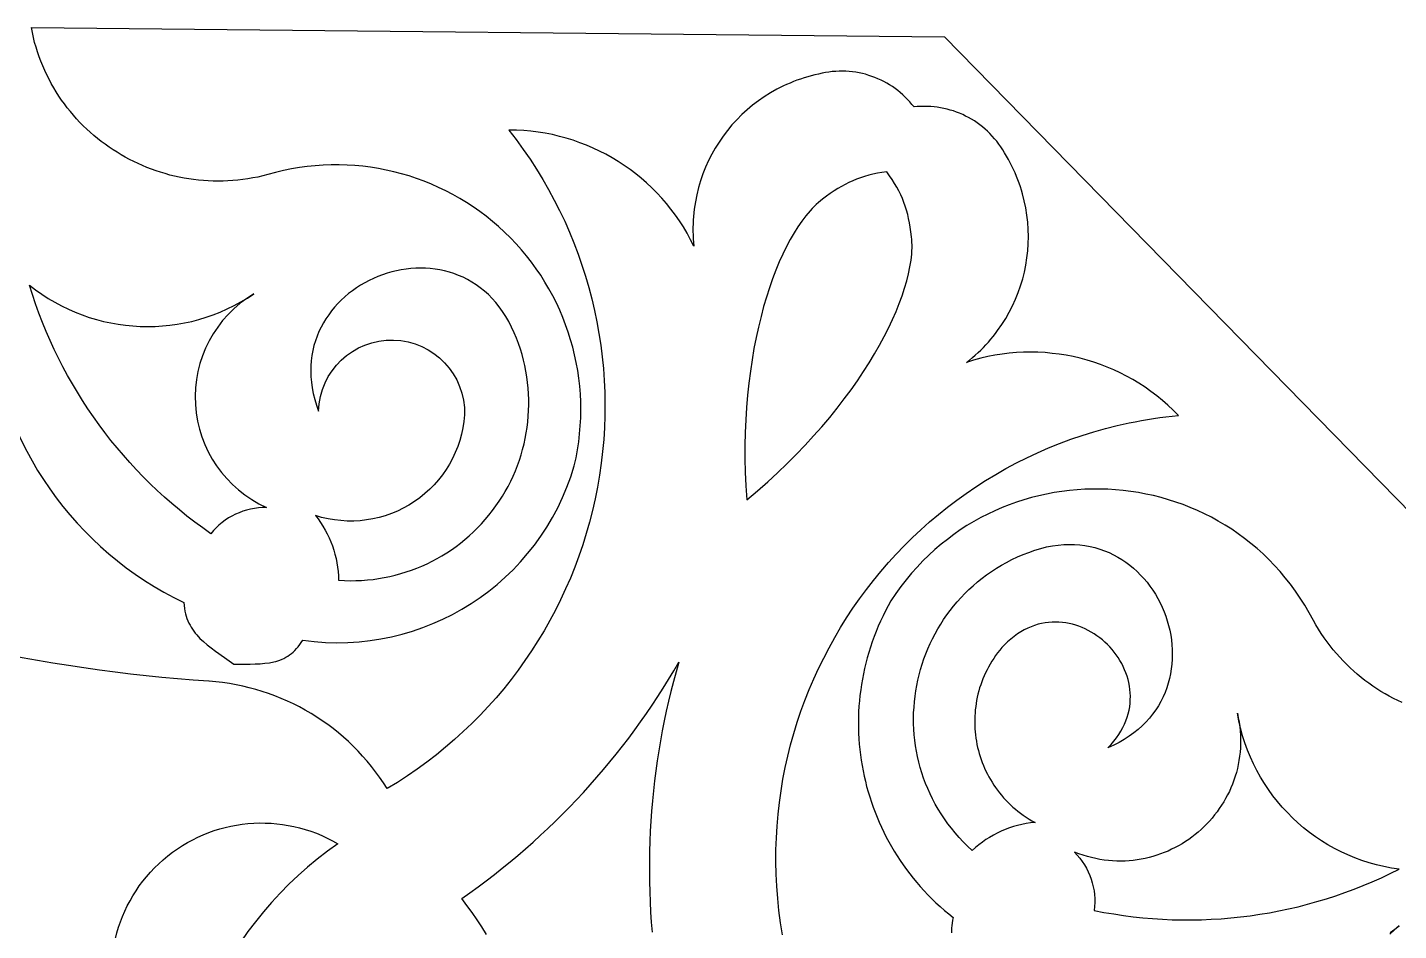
# Model space of a CAD drawing. Extents: x 3927 to 5087, y -513 to 1114.
# Drawn here: x 4500.5 to 4621.9, y 162.6 to 242.5 of the extents above; entities that cross this region are included whole.
import ezdxf

# ---------------------------------------------------------------- set-up
doc = ezdxf.new("R2010")
doc.units = 0
doc.layers.add('LAYER_1', color=18, linetype='CONTINUOUS')

msp = doc.modelspace()

# ---------------------------------------------------------------- linework, layer by layer
at = {"layer": 'LAYER_1'}
for points in [[(4497.04, 216.31, 0.260478), (4514.35, 191.65), (4514.37, 191.39), (4514.4, 191.14), (4514.45, 190.9), (4514.5, 190.67), (4514.56, 190.45), (4514.63, 190.24), (4514.71, 190.04), (4514.8, 189.84), (4514.9, 189.65), (4515, 189.47), (4515.11, 189.29), (4515.23, 189.12), (4515.36, 188.96), (4515.49, 188.8), (4515.78, 188.49), (4516.09, 188.2), (4516.43, 187.91), (4516.78, 187.64), (4517.15, 187.36), (4517.94, 186.8), (4518.77, 186.2), (4519.76, 186.2), (4520.22, 186.21), (4520.67, 186.22), (4521.1, 186.24), (4521.52, 186.28), (4521.92, 186.33), (4522.31, 186.41), (4522.5, 186.45), (4522.68, 186.51), (4522.86, 186.57), (4523.04, 186.64), (4523.21, 186.72), (4523.38, 186.81), (4523.55, 186.91), (4523.71, 187.02), (4523.87, 187.14), (4524.02, 187.28), (4524.17, 187.42), (4524.32, 187.58), (4524.47, 187.74), (4524.61, 187.93), (4524.75, 188.12), (4524.89, 188.33, 0.373134), (4548.91, 203.76, 0.574165), (4521.78, 229.53), (4521.34, 229.42), (4520.9, 229.31), (4520.45, 229.23), (4520.01, 229.15), (4519.57, 229.09), (4519.13, 229.03), (4518.69, 228.99), (4518.25, 228.96), (4517.82, 228.95), (4517.38, 228.94), (4516.94, 228.95), (4516.51, 228.96), (4516.08, 228.99), (4515.65, 229.03), (4515.22, 229.08), (4514.79, 229.14), (4514.37, 229.21), (4513.95, 229.3), (4513.53, 229.39), (4513.11, 229.49), (4512.7, 229.61), (4512.29, 229.73), (4511.89, 229.86), (4511.49, 230.01), (4511.09, 230.16), (4510.7, 230.32), (4510.31, 230.5), (4509.93, 230.68), (4509.55, 230.87), (4509.17, 231.07), (4508.81, 231.28), (4508.44, 231.5), (4508.09, 231.73), (4507.73, 231.96), (4507.39, 232.21), (4507.05, 232.46), (4506.72, 232.72), (4506.39, 232.99), (4506.07, 233.27), (4505.76, 233.56), (4505.45, 233.85), (4505.15, 234.15), (4504.86, 234.46), (4504.58, 234.78), (4504.31, 235.1), (4504.04, 235.44), (4503.78, 235.78), (4503.53, 236.12), (4503.29, 236.48), (4503.06, 236.84), (4502.84, 237.21), (4502.62, 237.58), (4502.42, 237.96), (4502.22, 238.35), (4502.04, 238.74), (4501.87, 239.14), (4501.7, 239.55), (4501.55, 239.96), (4501.41, 240.38), (4501.27, 240.8), (4501.15, 241.23), (4501.04, 241.66), (4500.95, 242.1), (4500.86, 242.55), (4581.68, 241.72), (4638.19, 184)], [(4567.34, 162.24), (4567.25, 162.78), (4567.17, 163.32), (4567.02, 164.4), (4566.91, 165.48), (4566.83, 166.56), (4566.77, 167.63), (4566.75, 168.7), (4566.75, 169.77), (4566.79, 170.83), (4566.85, 171.88), (4566.94, 172.93), (4567.06, 173.97), (4567.2, 175.01), (4567.37, 176.04), (4567.57, 177.06), (4567.8, 178.07), (4568.05, 179.08), (4568.33, 180.07), (4568.63, 181.06), (4568.96, 182.04), (4569.32, 183), (4569.7, 183.96), (4570.1, 184.9), (4570.53, 185.83), (4570.98, 186.75), (4571.45, 187.66), (4571.95, 188.56), (4572.47, 189.44), (4573.01, 190.3), (4573.57, 191.16), (4574.16, 191.99), (4574.76, 192.82), (4575.39, 193.62), (4576.04, 194.41), (4576.71, 195.19), (4577.4, 195.94), (4578.11, 196.68), (4578.83, 197.4), (4579.58, 198.1), (4580.35, 198.79), (4581.13, 199.45), (4581.93, 200.09), (4582.75, 200.72), (4583.59, 201.32), (4584.44, 201.9), (4585.31, 202.46), (4586.2, 203), (4587.11, 203.51), (4588.03, 204.01), (4588.96, 204.47), (4589.91, 204.92), (4590.88, 205.34), (4591.85, 205.73), (4592.85, 206.1), (4593.86, 206.45), (4594.88, 206.76), (4595.91, 207.06), (4596.96, 207.32), (4598.02, 207.56), (4598.55, 207.66), (4599.09, 207.76), (4599.63, 207.86), (4600.17, 207.94), (4600.72, 208.02), (4601.27, 208.09), (4601.82, 208.16), (4602.37, 208.21), (4601.91, 208.68), (4601.44, 209.12), (4600.95, 209.55), (4600.45, 209.96), (4599.94, 210.34), (4599.42, 210.71), (4598.88, 211.06), (4598.34, 211.39), (4597.78, 211.69), (4597.22, 211.98), (4596.65, 212.25), (4596.07, 212.49), (4595.48, 212.72), (4594.88, 212.93), (4594.28, 213.11), (4593.67, 213.27), (4593.06, 213.42), (4592.44, 213.54), (4591.82, 213.64), (4591.19, 213.71), (4590.57, 213.77), (4589.93, 213.8), (4589.3, 213.82), (4588.67, 213.81), (4588.03, 213.77), (4587.4, 213.72), (4586.76, 213.64), (4586.13, 213.54), (4585.5, 213.42), (4584.87, 213.27), (4584.24, 213.1), (4583.62, 212.91), (4583.88, 213.12), (4584.14, 213.33), (4584.39, 213.55), (4584.64, 213.77), (4584.88, 214), (4585.11, 214.23), (4585.34, 214.47), (4585.56, 214.71), (4585.77, 214.96), (4585.98, 215.21), (4586.18, 215.47), (4586.37, 215.72), (4586.74, 216.25), (4587.09, 216.79), (4587.4, 217.35), (4587.69, 217.92), (4587.96, 218.5), (4588.19, 219.09), (4588.4, 219.68), (4588.59, 220.29), (4588.74, 220.9), (4588.87, 221.52), (4588.96, 222.15), (4589.04, 222.78), (4589.08, 223.41), (4589.09, 224.04), (4589.08, 224.68), (4589.03, 225.31), (4588.96, 225.95), (4588.86, 226.58), (4588.73, 227.21), (4588.57, 227.83), (4588.48, 228.14), (4588.38, 228.45), (4588.27, 228.76), (4588.16, 229.06), (4588.04, 229.37), (4587.91, 229.67), (4587.77, 229.97), (4587.63, 230.27), (4587.48, 230.57), (4587.32, 230.86), (4587.15, 231.15), (4586.97, 231.44), (4586.82, 231.71), (4586.65, 231.97), (4586.47, 232.22), (4586.29, 232.47), (4586.1, 232.7), (4585.9, 232.93), (4585.69, 233.15), (4585.48, 233.36), (4585.26, 233.56), (4585.03, 233.75), (4584.79, 233.94), (4584.56, 234.11), (4584.31, 234.27), (4584.06, 234.43), (4583.8, 234.57), (4583.54, 234.71), (4583.28, 234.84), (4583.01, 234.95), (4582.74, 235.06), (4582.46, 235.16), (4582.18, 235.24), (4581.9, 235.32), (4581.61, 235.39), (4581.32, 235.44), (4581.03, 235.49), (4580.74, 235.52), (4580.45, 235.55), (4580.15, 235.56), (4579.86, 235.56), (4579.56, 235.56), (4579.26, 235.54), (4578.97, 235.51), (4578.78, 235.74), (4578.59, 235.96), (4578.39, 236.18), (4578.19, 236.39), (4577.97, 236.59), (4577.75, 236.78), (4577.53, 236.97), (4577.29, 237.14), (4577.06, 237.31), (4576.81, 237.47), (4576.56, 237.62), (4576.31, 237.76), (4576.05, 237.89), (4575.78, 238.01), (4575.51, 238.12), (4575.24, 238.22), (4574.96, 238.31), (4574.68, 238.4), (4574.4, 238.47), (4574.11, 238.53), (4573.82, 238.58), (4573.53, 238.62), (4573.24, 238.65), (4572.94, 238.67), (4572.64, 238.68), (4572.34, 238.68), (4572.04, 238.66), (4571.74, 238.64), (4571.44, 238.6), (4571.14, 238.55), (4570.84, 238.49), (4570.53, 238.42), (4570.2, 238.35), (4569.88, 238.27), (4569.56, 238.18), (4569.24, 238.08), (4568.92, 237.98), (4568.61, 237.87), (4568.31, 237.76), (4568, 237.63), (4567.7, 237.5), (4567.41, 237.37), (4567.12, 237.23), (4566.83, 237.08), (4566.27, 236.76), (4565.72, 236.42), (4565.2, 236.06), (4564.69, 235.67), (4564.2, 235.26), (4563.73, 234.83), (4563.29, 234.38), (4562.86, 233.92), (4562.46, 233.43), (4562.07, 232.93), (4561.72, 232.41), (4561.38, 231.87), (4561.07, 231.32), (4560.78, 230.76), (4560.52, 230.18), (4560.29, 229.59), (4560.08, 228.98), (4559.9, 228.37), (4559.74, 227.75), (4559.62, 227.12), (4559.57, 226.8), (4559.52, 226.48), (4559.48, 226.15), (4559.45, 225.83), (4559.43, 225.5), (4559.42, 225.17), (4559.41, 224.84), (4559.41, 224.51), (4559.42, 224.18), (4559.44, 223.85), (4559.46, 223.51), (4559.5, 223.18), (4559.2, 223.76), (4558.89, 224.33), (4558.56, 224.89), (4558.21, 225.43), (4557.85, 225.95), (4557.46, 226.47), (4557.06, 226.96), (4556.65, 227.44), (4556.21, 227.91), (4555.77, 228.35), (4555.31, 228.79), (4554.83, 229.2), (4554.34, 229.6), (4553.84, 229.98), (4553.32, 230.34), (4552.8, 230.69), (4552.26, 231.01), (4551.71, 231.32), (4551.15, 231.61), (4550.58, 231.87), (4550, 232.12), (4549.41, 232.35), (4548.81, 232.56), (4548.2, 232.75), (4547.59, 232.91), (4546.97, 233.06), (4546.34, 233.18), (4545.71, 233.28), (4545.07, 233.36), (4544.43, 233.42), (4543.78, 233.45), (4543.12, 233.46, -0.453995), (4532.35, 175.19, 0.240725), (4516.58, 184.69), (4516.56, 184.69, -0.074077), (4473.33, 194.23)], [(4541.13, 162.29), (4540.72, 162.95), (4540.3, 163.59), (4539.86, 164.23), (4539.41, 164.85), (4538.94, 165.46, 0.11065), (4558.17, 186.39), (4557.92, 185.53), (4557.69, 184.66), (4557.46, 183.8), (4557.25, 182.92), (4557.05, 182.05), (4556.87, 181.18), (4556.69, 180.3), (4556.53, 179.42), (4556.38, 178.54), (4556.24, 177.65), (4556.12, 176.77), (4556.01, 175.88), (4555.91, 174.99), (4555.82, 174.1), (4555.74, 173.21), (4555.68, 172.32), (4555.63, 171.43), (4555.59, 170.53), (4555.56, 169.64), (4555.55, 168.75), (4555.55, 167.85), (4555.56, 166.96), (4555.58, 166.06), (4555.61, 165.17), (4555.66, 164.27), (4555.72, 163.38), (4555.79, 162.49)], [(4508.95, 153.81, -0.719328), (4527.98, 170.31, 0.270929), (4513.73, 139.54, 0.777705)]]:
    msp.add_lwpolyline(points, format="xyb", dxfattribs=at)
for points in [[(4564.17, 200.76), (4565.11, 201.55), (4566.02, 202.34), (4566.89, 203.15), (4567.74, 203.95), (4568.55, 204.77), (4569.34, 205.58), (4570.09, 206.4), (4570.81, 207.22), (4571.51, 208.04), (4572.17, 208.86), (4572.8, 209.67), (4573.4, 210.48), (4573.96, 211.29), (4574.5, 212.09), (4575.01, 212.88), (4575.48, 213.67), (4575.93, 214.44), (4576.34, 215.2), (4576.72, 215.95), (4577.07, 216.69), (4577.38, 217.41), (4577.67, 218.11), (4577.92, 218.8), (4578.14, 219.47), (4578.33, 220.12), (4578.49, 220.75), (4578.61, 221.36), (4578.71, 221.94), (4578.77, 222.5), (4578.79, 222.77), (4578.8, 223.04), (4578.8, 223.29), (4578.79, 223.54), (4578.78, 223.79), (4578.75, 224.02), (4578.7, 224.45), (4578.64, 224.86), (4578.57, 225.25), (4578.49, 225.63), (4578.41, 226), (4578.31, 226.37), (4578.2, 226.72), (4578.07, 227.06), (4577.94, 227.41), (4577.79, 227.74), (4577.62, 228.08), (4577.44, 228.41), (4577.25, 228.75), (4577.04, 229.09), (4576.81, 229.43), (4576.56, 229.78), (4576.13, 229.72), (4575.73, 229.65), (4575.34, 229.56), (4574.96, 229.47), (4574.59, 229.37), (4574.24, 229.25), (4573.89, 229.12), (4573.55, 228.98), (4573.21, 228.83), (4572.88, 228.66), (4572.55, 228.48), (4572.22, 228.29), (4571.89, 228.08), (4571.56, 227.86), (4571.22, 227.62), (4570.88, 227.36), (4570.69, 227.21), (4570.51, 227.06), (4570.32, 226.89), (4570.14, 226.71), (4569.96, 226.52), (4569.77, 226.32), (4569.41, 225.89), (4569.05, 225.42), (4568.7, 224.91), (4568.36, 224.36), (4568.02, 223.77), (4567.69, 223.15), (4567.36, 222.49), (4567.05, 221.8), (4566.75, 221.07), (4566.46, 220.31), (4566.18, 219.52), (4565.91, 218.69), (4565.66, 217.84), (4565.43, 216.96), (4565.2, 216.04), (4565, 215.1), (4564.81, 214.14), (4564.64, 213.14), (4564.49, 212.13), (4564.35, 211.08), (4564.24, 210.02), (4564.15, 208.93), (4564.08, 207.82), (4564.03, 206.69), (4564.01, 205.54), (4564.01, 204.37), (4564.04, 203.19), (4564.09, 201.98)], [(4586.95, 187.9), (4586.75, 187.67), (4586.56, 187.44), (4586.37, 187.2), (4586.19, 186.96), (4586.02, 186.71), (4585.86, 186.46), (4585.71, 186.21), (4585.57, 185.95), (4585.43, 185.7), (4585.3, 185.44), (4585.18, 185.17), (4585.07, 184.91), (4584.97, 184.64), (4584.87, 184.37), (4584.78, 184.1), (4584.7, 183.83), (4584.63, 183.55), (4584.57, 183.28), (4584.51, 183), (4584.47, 182.72), (4584.43, 182.45), (4584.39, 182.17), (4584.37, 181.89), (4584.35, 181.61), (4584.34, 181.33), (4584.34, 181.05), (4584.35, 180.77), (4584.36, 180.49), (4584.38, 180.21), (4584.41, 179.94), (4584.45, 179.66), (4584.49, 179.39), (4584.54, 179.11), (4584.6, 178.84), (4584.67, 178.57), (4584.74, 178.3), (4584.82, 178.03), (4584.91, 177.77), (4585.01, 177.51), (4585.11, 177.25), (4585.22, 176.99), (4585.34, 176.73), (4585.46, 176.48), (4585.59, 176.23), (4585.73, 175.99), (4585.88, 175.75), (4586.03, 175.51), (4586.19, 175.28), (4586.35, 175.05), (4586.53, 174.82), (4586.71, 174.6), (4586.9, 174.38), (4587.09, 174.17), (4587.29, 173.96), (4587.5, 173.76), (4587.72, 173.56), (4587.94, 173.37), (4588.17, 173.19), (4588.4, 173.01), (4588.64, 172.83), (4588.89, 172.66), (4589.15, 172.5), (4589.41, 172.35), (4589.68, 172.2), (4589.29, 172.16), (4588.9, 172.1), (4588.52, 172.02), (4588.14, 171.93), (4587.77, 171.83), (4587.41, 171.71), (4587.04, 171.57), (4586.69, 171.42), (4586.34, 171.26), (4586, 171.08), (4585.66, 170.88), (4585.34, 170.68), (4585.02, 170.46), (4584.71, 170.22), (4584.41, 169.97), (4584.11, 169.71), (4583.71, 170.09), (4583.33, 170.47), (4582.96, 170.87), (4582.61, 171.27), (4582.28, 171.68), (4581.96, 172.09), (4581.66, 172.52), (4581.37, 172.95), (4581.1, 173.38), (4580.85, 173.83), (4580.61, 174.28), (4580.39, 174.73), (4580.18, 175.19), (4579.99, 175.65), (4579.82, 176.12), (4579.66, 176.59), (4579.52, 177.06), (4579.39, 177.54), (4579.28, 178.02), (4579.19, 178.5), (4579.11, 178.99), (4579.04, 179.47), (4578.99, 179.96), (4578.96, 180.45), (4578.94, 180.93), (4578.93, 181.42), (4578.94, 181.91), (4578.97, 182.39), (4579.01, 182.88), (4579.06, 183.36), (4579.13, 183.84), (4579.22, 184.32), (4579.31, 184.8), (4579.43, 185.27), (4579.55, 185.74), (4579.69, 186.21), (4579.85, 186.67), (4580.02, 187.12), (4580.2, 187.57), (4580.4, 188.02), (4580.61, 188.46), (4580.84, 188.89), (4581.08, 189.32), (4581.33, 189.74), (4581.59, 190.16), (4581.87, 190.56), (4582.17, 190.96), (4582.47, 191.35), (4582.79, 191.73), (4583.13, 192.1), (4583.47, 192.46), (4583.83, 192.81), (4584.2, 193.15), (4584.59, 193.48), (4584.99, 193.8), (4585.4, 194.11), (4585.82, 194.4), (4586.26, 194.69), (4586.71, 194.96), (4587.17, 195.21), (4587.64, 195.46), (4588.13, 195.69), (4588.63, 195.9), (4589.14, 196.1), (4589.67, 196.29), (4590.2, 196.45), (4590.71, 196.58), (4591.22, 196.67), (4591.73, 196.74), (4592.22, 196.79), (4592.7, 196.8), (4593.18, 196.8), (4593.65, 196.76), (4594.1, 196.7), (4594.55, 196.62), (4594.98, 196.52), (4595.41, 196.39), (4595.82, 196.24), (4596.23, 196.08), (4596.62, 195.89), (4597, 195.68), (4597.37, 195.46), (4597.73, 195.22), (4598.07, 194.96), (4598.4, 194.69), (4598.72, 194.4), (4599.02, 194.09), (4599.31, 193.78), (4599.59, 193.45), (4599.85, 193.11), (4600.1, 192.75), (4600.33, 192.39), (4600.54, 192.02), (4600.74, 191.63), (4600.93, 191.24), (4601.1, 190.85), (4601.25, 190.44), (4601.38, 190.03), (4601.5, 189.62), (4601.6, 189.2), (4601.69, 188.78), (4601.75, 188.35), (4601.8, 187.92), (4601.83, 187.49), (4601.83, 187.07), (4601.82, 186.64), (4601.79, 186.21), (4601.74, 185.78), (4601.67, 185.36), (4601.58, 184.94), (4601.47, 184.52), (4601.34, 184.11), (4601.19, 183.7), (4601.01, 183.3), (4600.82, 182.91), (4600.6, 182.53), (4600.36, 182.15), (4600.09, 181.78), (4599.81, 181.43), (4599.5, 181.08), (4599.16, 180.75), (4598.8, 180.43), (4598.42, 180.12), (4598.01, 179.82), (4597.58, 179.54), (4597.12, 179.28), (4596.64, 179.03), (4596.13, 178.8), (4596.41, 179.09), (4596.66, 179.38), (4596.89, 179.68), (4597.09, 179.98), (4597.28, 180.28), (4597.45, 180.59), (4597.6, 180.9), (4597.73, 181.2), (4597.84, 181.51), (4597.93, 181.82), (4598, 182.13), (4598.06, 182.44), (4598.09, 182.75), (4598.11, 183.06), (4598.12, 183.36), (4598.11, 183.67), (4598.08, 183.97), (4598.04, 184.27), (4597.98, 184.57), (4597.91, 184.86), (4597.83, 185.15), (4597.73, 185.43), (4597.61, 185.71), (4597.49, 185.99), (4597.35, 186.26), (4597.2, 186.52), (4597.05, 186.78), (4596.87, 187.03), (4596.69, 187.27), (4596.5, 187.5), (4596.3, 187.73), (4596.09, 187.95), (4595.87, 188.15), (4595.64, 188.35), (4595.41, 188.54), (4595.16, 188.72), (4594.91, 188.89), (4594.65, 189.05), (4594.39, 189.19), (4594.12, 189.33), (4593.84, 189.45), (4593.56, 189.56), (4593.28, 189.66), (4592.99, 189.74), (4592.7, 189.81), (4592.4, 189.86), (4592.1, 189.9), (4591.8, 189.93), (4591.49, 189.93), (4591.19, 189.93), (4590.88, 189.9), (4590.57, 189.86), (4590.26, 189.8), (4589.95, 189.73), (4589.64, 189.63), (4589.34, 189.52), (4589.03, 189.39), (4588.72, 189.24), (4588.42, 189.07), (4588.12, 188.88), (4587.82, 188.66), (4587.53, 188.43), (4587.24, 188.18)], [(4593.18, 169.57), (4593.42, 169.31), (4593.65, 169.04), (4593.86, 168.75), (4594.05, 168.45), (4594.23, 168.15), (4594.39, 167.83), (4594.53, 167.51), (4594.65, 167.18), (4594.75, 166.84), (4594.83, 166.5), (4594.9, 166.15), (4594.94, 165.81), (4594.97, 165.46), (4594.97, 165.11), (4594.95, 164.76), (4594.92, 164.41), (4595.77, 164.24), (4596.64, 164.1), (4597.5, 163.97), (4598.36, 163.86), (4599.23, 163.76), (4600.09, 163.69), (4600.96, 163.63), (4601.82, 163.59), (4602.69, 163.58), (4603.55, 163.57), (4604.42, 163.59), (4605.28, 163.63), (4606.14, 163.68), (4607, 163.75), (4607.86, 163.84), (4608.72, 163.94), (4609.57, 164.07), (4610.42, 164.21), (4611.27, 164.37), (4612.12, 164.55), (4612.96, 164.74), (4613.8, 164.96), (4614.63, 165.19), (4615.46, 165.44), (4616.29, 165.7), (4617.11, 165.99), (4617.92, 166.29), (4618.73, 166.61), (4619.53, 166.94), (4620.33, 167.3), (4621.12, 167.67), (4621.9, 168.06), (4621.22, 168.16), (4620.56, 168.29), (4619.9, 168.45), (4619.25, 168.63), (4618.61, 168.83), (4617.98, 169.07), (4617.37, 169.32), (4616.76, 169.6), (4616.18, 169.9), (4615.6, 170.22), (4615.04, 170.57), (4614.49, 170.93), (4613.96, 171.32), (4613.45, 171.73), (4612.95, 172.16), (4612.47, 172.6), (4612.01, 173.07), (4611.56, 173.55), (4611.14, 174.05), (4610.73, 174.56), (4610.35, 175.1), (4609.98, 175.64), (4609.64, 176.21), (4609.32, 176.79), (4609.02, 177.38), (4608.74, 177.98), (4608.49, 178.6), (4608.26, 179.23), (4608.05, 179.87), (4607.87, 180.53), (4607.72, 181.19), (4607.59, 181.87), (4607.67, 181.47), (4607.74, 181.08), (4607.8, 180.69), (4607.84, 180.31), (4607.86, 179.92), (4607.87, 179.54), (4607.87, 179.16), (4607.86, 178.79), (4607.83, 178.42), (4607.79, 178.05), (4607.73, 177.69), (4607.67, 177.33), (4607.59, 176.97), (4607.5, 176.62), (4607.39, 176.28), (4607.28, 175.94), (4607.16, 175.6), (4607.02, 175.27), (4606.88, 174.95), (4606.72, 174.63), (4606.55, 174.32), (4606.38, 174.01), (4606.19, 173.72), (4605.99, 173.42), (4605.79, 173.14), (4605.57, 172.86), (4605.35, 172.59), (4605.12, 172.32), (4604.88, 172.07), (4604.63, 171.82), (4604.38, 171.58), (4604.11, 171.35), (4603.84, 171.12), (4603.57, 170.91), (4603.28, 170.7), (4602.99, 170.51), (4602.69, 170.32), (4602.39, 170.14), (4602.08, 169.98), (4601.77, 169.82), (4601.45, 169.67), (4601.12, 169.53), (4600.79, 169.41), (4600.46, 169.29), (4600.12, 169.19), (4599.78, 169.1), (4599.43, 169.01), (4599.08, 168.94), (4598.73, 168.89), (4598.37, 168.84), (4598.01, 168.81), (4597.65, 168.78), (4597.28, 168.77), (4596.92, 168.78), (4596.55, 168.8), (4596.18, 168.83), (4595.81, 168.87), (4595.43, 168.93), (4595.06, 169), (4594.68, 169.09), (4594.31, 169.19), (4593.93, 169.3), (4593.56, 169.43)]]:
    msp.add_lwpolyline(points, close=True, dxfattribs=at)
for points in [[(4539.2, 208.26, -0.487168), (4525.99, 199.36, -0.166667), (4528.05, 193.63, 0.562024), (4543.6, 215.52), (4543.36, 216.03), (4543.11, 216.52), (4542.84, 216.98), (4542.56, 217.41), (4542.27, 217.83), (4541.96, 218.21), (4541.63, 218.57), (4541.3, 218.91), (4540.95, 219.22), (4540.59, 219.51), (4540.22, 219.78), (4539.85, 220.02), (4539.46, 220.24), (4539.07, 220.44), (4538.67, 220.61), (4538.26, 220.77), (4537.85, 220.9), (4537.43, 221.01), (4537.01, 221.1), (4536.59, 221.17), (4536.16, 221.22), (4535.73, 221.24), (4535.3, 221.25), (4534.87, 221.24), (4534.45, 221.21), (4534.02, 221.17), (4533.59, 221.1), (4533.17, 221.02), (4532.75, 220.92), (4532.34, 220.8), (4531.93, 220.66), (4531.53, 220.51), (4531.13, 220.34), (4530.74, 220.15), (4530.36, 219.95), (4529.99, 219.73), (4529.62, 219.5), (4529.27, 219.25), (4528.93, 218.99), (4528.6, 218.71), (4528.29, 218.42), (4527.99, 218.12), (4527.7, 217.8), (4527.42, 217.47), (4527.17, 217.12), (4526.93, 216.77), (4526.7, 216.4), (4526.5, 216.02), (4526.31, 215.63), (4526.14, 215.23), (4526, 214.81), (4525.87, 214.39), (4525.77, 213.95), (4525.68, 213.51), (4525.63, 213.06), (4525.59, 212.59), (4525.58, 212.12), (4525.6, 211.64), (4525.64, 211.15), (4525.71, 210.65), (4525.81, 210.15), (4525.94, 209.63), (4526.09, 209.12), (4526.28, 208.59, -1)], [(4521.67, 200.07), (4521.31, 200.07), (4520.96, 200.04), (4520.6, 199.99), (4520.26, 199.93), (4519.91, 199.84), (4519.58, 199.74), (4519.24, 199.61), (4518.92, 199.47), (4518.61, 199.31), (4518.31, 199.14), (4518.01, 198.94), (4517.73, 198.74), (4517.46, 198.51), (4517.21, 198.27), (4516.97, 198.02), (4516.74, 197.75), (4516.03, 198.26), (4515.33, 198.77), (4514.63, 199.31), (4513.96, 199.85), (4513.29, 200.41), (4512.64, 200.99), (4512, 201.57), (4511.37, 202.17), (4510.76, 202.78), (4510.16, 203.4), (4509.57, 204.04), (4509, 204.69), (4508.44, 205.34), (4507.9, 206.01), (4507.37, 206.7), (4506.85, 207.39), (4506.35, 208.09), (4505.86, 208.8), (4505.39, 209.53), (4504.93, 210.26), (4504.49, 211), (4504.06, 211.75), (4503.65, 212.52), (4503.26, 213.29), (4502.88, 214.06), (4502.52, 214.85), (4502.17, 215.65), (4501.84, 216.45), (4501.52, 217.27), (4501.23, 218.08), (4500.95, 218.91), (4500.69, 219.75, 0.329739), (4520.55, 218.98, 0.606751)]]:
    msp.add_lwpolyline(points, format="xyb", close=True, dxfattribs=at)
for points in [[(4622.17, 182.8), (4621.79, 182.98), (4621.41, 183.17), (4621.03, 183.37), (4620.66, 183.58), (4620.29, 183.8), (4619.93, 184.03), (4619.57, 184.26), (4619.22, 184.51), (4618.88, 184.77), (4618.54, 185.03), (4618.2, 185.31), (4617.88, 185.59), (4617.56, 185.88), (4617.24, 186.19), (4616.94, 186.5), (4616.64, 186.82), (4616.35, 187.14), (4616.07, 187.48), (4615.79, 187.83), (4615.52, 188.18), (4615.26, 188.54), (4615.01, 188.91), (4614.77, 189.29), (4614.54, 189.68), (4614.32, 190.08), (4613.95, 190.76), (4613.56, 191.42), (4613.15, 192.05), (4612.73, 192.67), (4612.29, 193.27), (4611.83, 193.85), (4611.36, 194.41), (4610.87, 194.95), (4610.37, 195.46), (4609.86, 195.96), (4609.33, 196.44), (4608.78, 196.89), (4608.23, 197.33), (4607.66, 197.74), (4607.09, 198.14), (4606.5, 198.51), (4605.9, 198.86), (4605.3, 199.2), (4604.68, 199.51), (4604.06, 199.8), (4603.42, 200.07), (4602.78, 200.32), (4602.14, 200.55), (4601.49, 200.76), (4600.83, 200.95), (4600.17, 201.12), (4599.5, 201.26), (4598.83, 201.39), (4598.16, 201.49), (4597.48, 201.58), (4596.8, 201.64), (4596.12, 201.68), (4595.44, 201.7), (4594.76, 201.7), (4594.08, 201.68), (4593.4, 201.64), (4592.72, 201.58), (4592.04, 201.49), (4591.37, 201.39), (4590.7, 201.26), (4590.03, 201.11), (4589.36, 200.94), (4588.7, 200.75), (4588.05, 200.54), (4587.4, 200.31), (4586.76, 200.06), (4586.12, 199.78), (4585.5, 199.48), (4584.88, 199.17), (4584.27, 198.83), (4583.66, 198.47), (4583.07, 198.08), (4582.49, 197.68), (4581.92, 197.25), (4581.36, 196.81), (4580.81, 196.34), (4580.28, 195.85), (4579.76, 195.34), (4579.25, 194.8), (4578.75, 194.25), (4578.28, 193.67), (4577.81, 193.07), (4577.36, 192.45), (4576.93, 191.81), (4576.69, 191.37), (4576.45, 190.92), (4576.23, 190.47), (4576.01, 190.02), (4575.81, 189.56), (4575.62, 189.1), (4575.44, 188.64), (4575.27, 188.18), (4575.12, 187.71), (4574.97, 187.24), (4574.83, 186.77), (4574.71, 186.3), (4574.6, 185.83), (4574.49, 185.35), (4574.4, 184.87), (4574.32, 184.4), (4574.25, 183.92), (4574.19, 183.44), (4574.14, 182.96), (4574.1, 182.48), (4574.07, 182), (4574.06, 181.52), (4574.05, 181.04), (4574.06, 180.56), (4574.07, 180.09), (4574.09, 179.61), (4574.13, 179.13), (4574.18, 178.66), (4574.23, 178.18), (4574.3, 177.71), (4574.38, 177.24), (4574.46, 176.77), (4574.56, 176.3), (4574.67, 175.84), (4574.78, 175.37), (4574.91, 174.91), (4575.05, 174.45), (4575.2, 174), (4575.35, 173.55), (4575.52, 173.1), (4575.7, 172.66), (4575.89, 172.21), (4576.08, 171.78), (4576.29, 171.34), (4576.51, 170.91), (4576.74, 170.49), (4576.97, 170.07), (4577.22, 169.65), (4577.47, 169.24), (4577.74, 168.84), (4578.01, 168.44), (4578.3, 168.04), (4578.59, 167.65), (4578.9, 167.27), (4579.21, 166.89), (4579.53, 166.52), (4579.86, 166.15), (4580.2, 165.79), (4580.55, 165.44), (4580.91, 165.09), (4581.28, 164.75), (4581.66, 164.42), (4582.05, 164.1), (4582.44, 163.78), (4582.38, 163.54), (4582.34, 163.3), (4582.31, 163.07), (4582.28, 162.85), (4582.28, 162.63), (4582.28, 162.42)], [(4621.11, 162.46), (4621.51, 162.76), (4621.91, 163.06), (4621.49, 162.69), (4621.09, 162.3)]]:
    msp.add_lwpolyline(points, dxfattribs=at)

doc.saveas('drawing.dxf')
